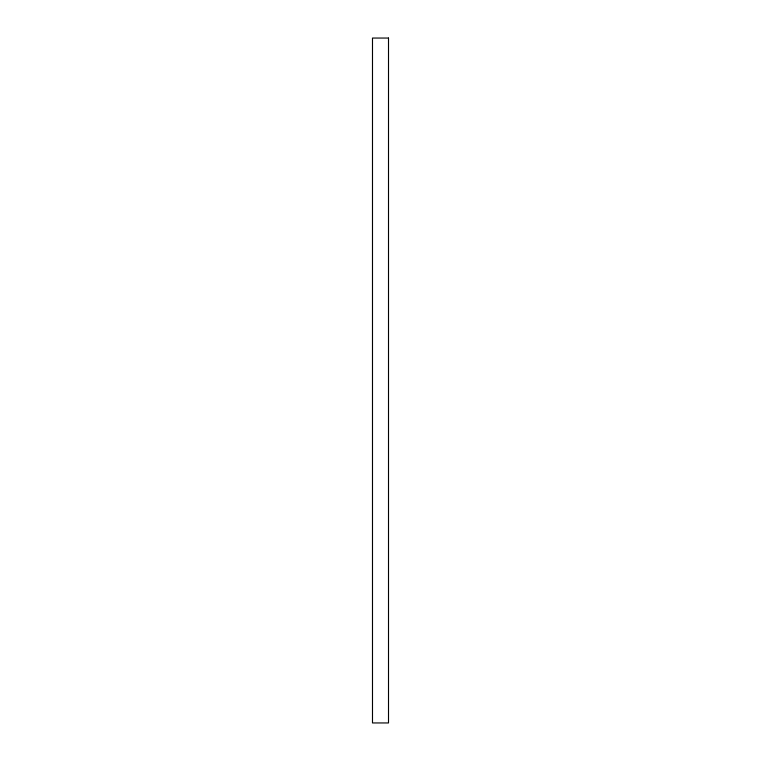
<?xml version="1.0" encoding="UTF-8"?>
<svg xmlns="http://www.w3.org/2000/svg" width="761" height="761" viewBox="0 0 761 761"><rect width="100%" height="100%" fill="white"/><g stroke="black" fill="none" stroke-linecap="round" stroke-linejoin="round"><path stroke-width="1.14" d="M388.51 38.05L372.49 38.05L372.49 722.95L388.51 722.95L388.51 38.05"/></g></svg>
